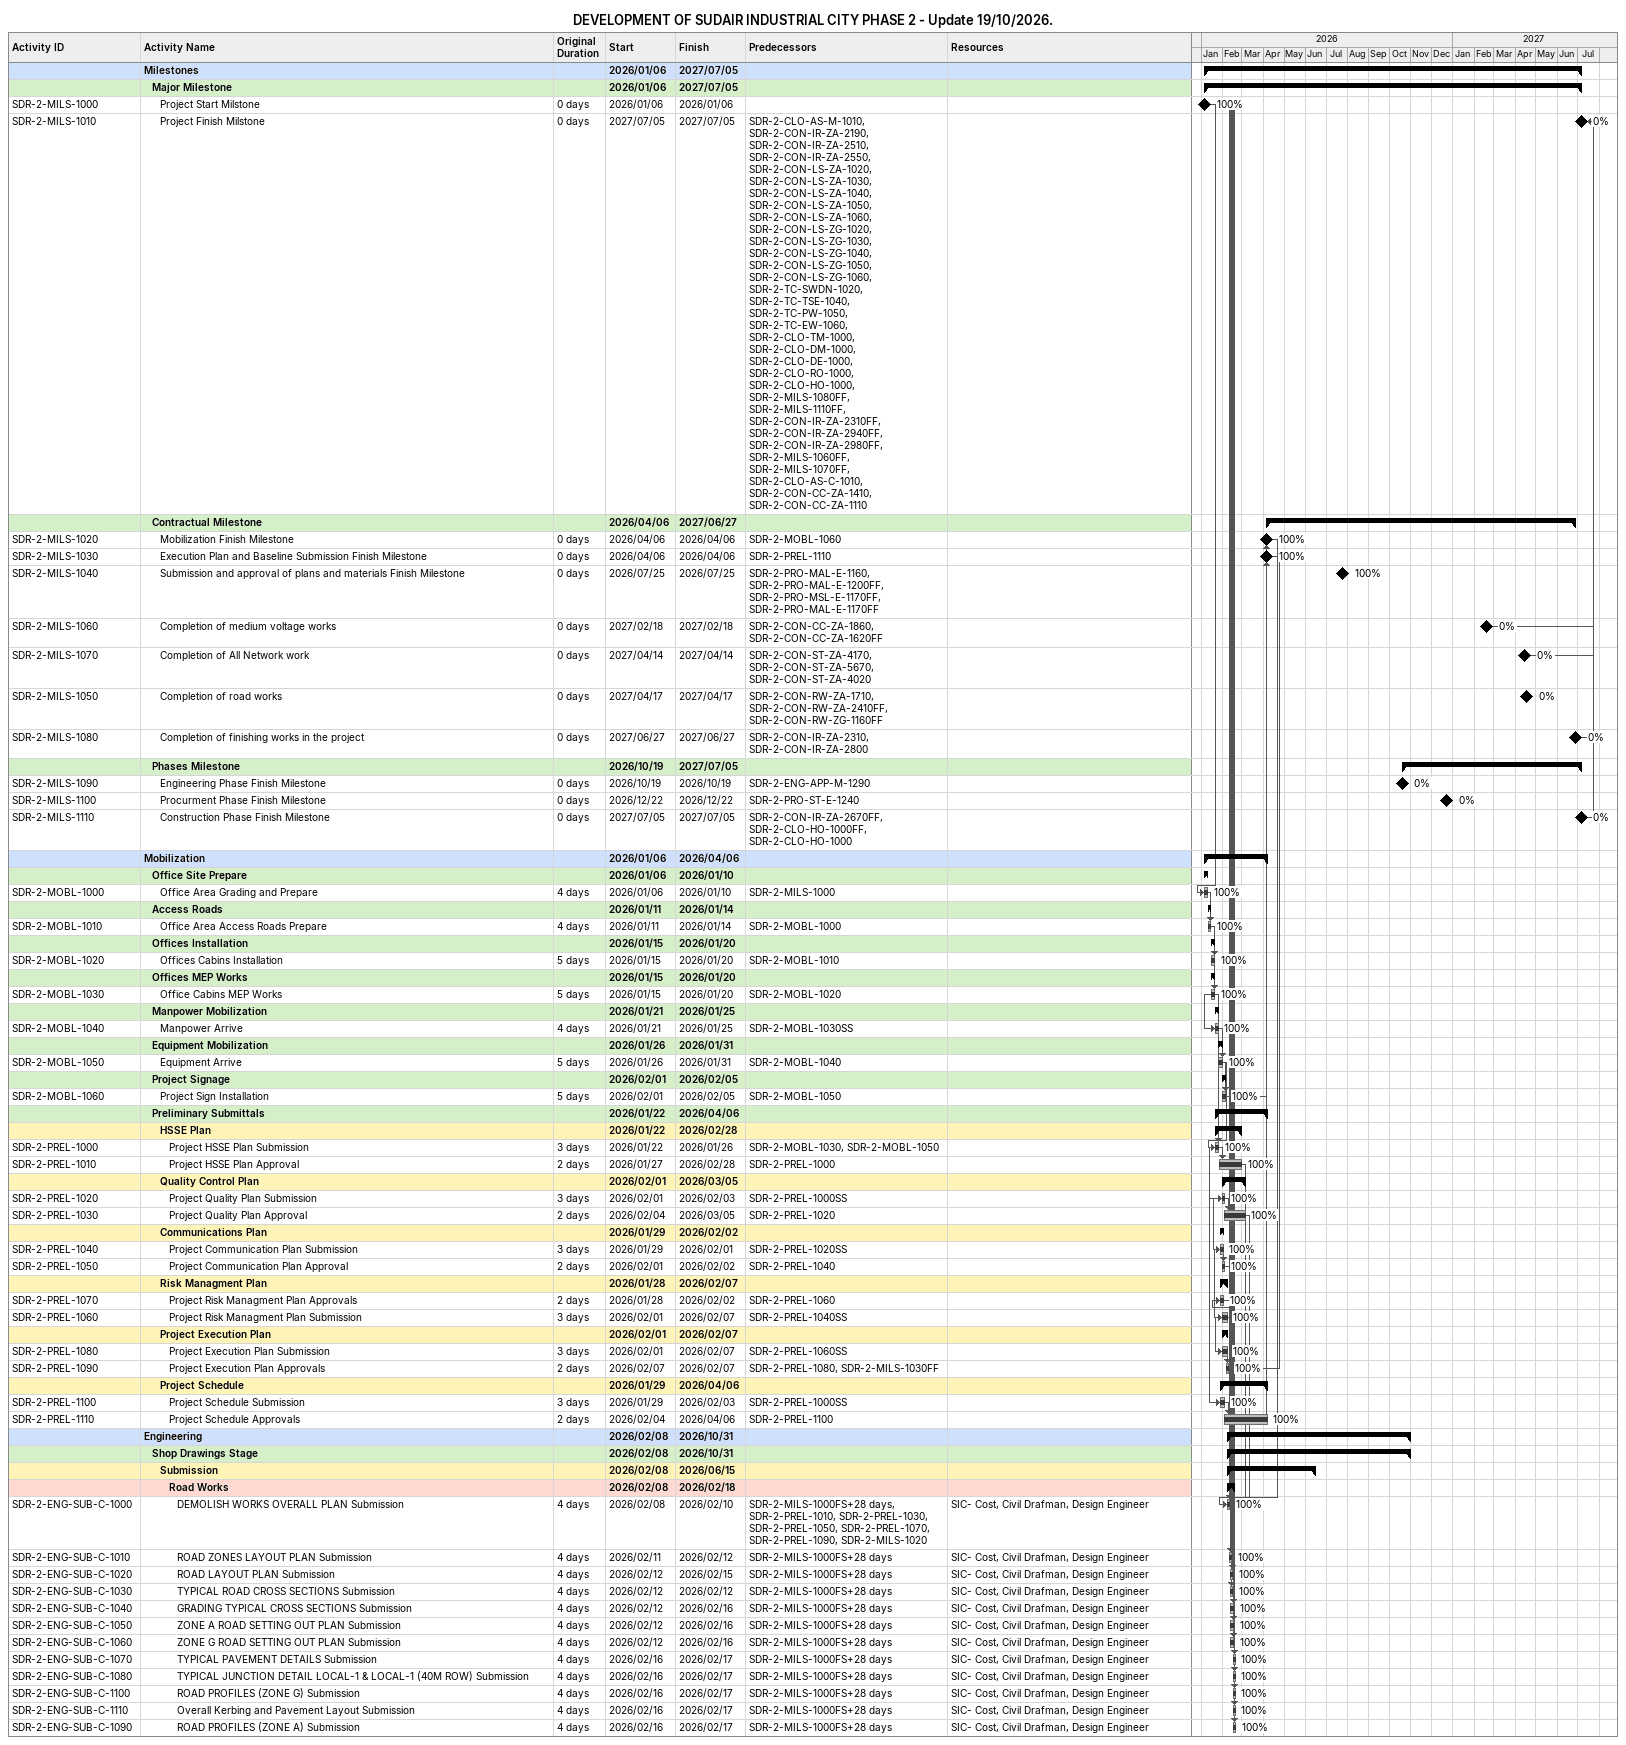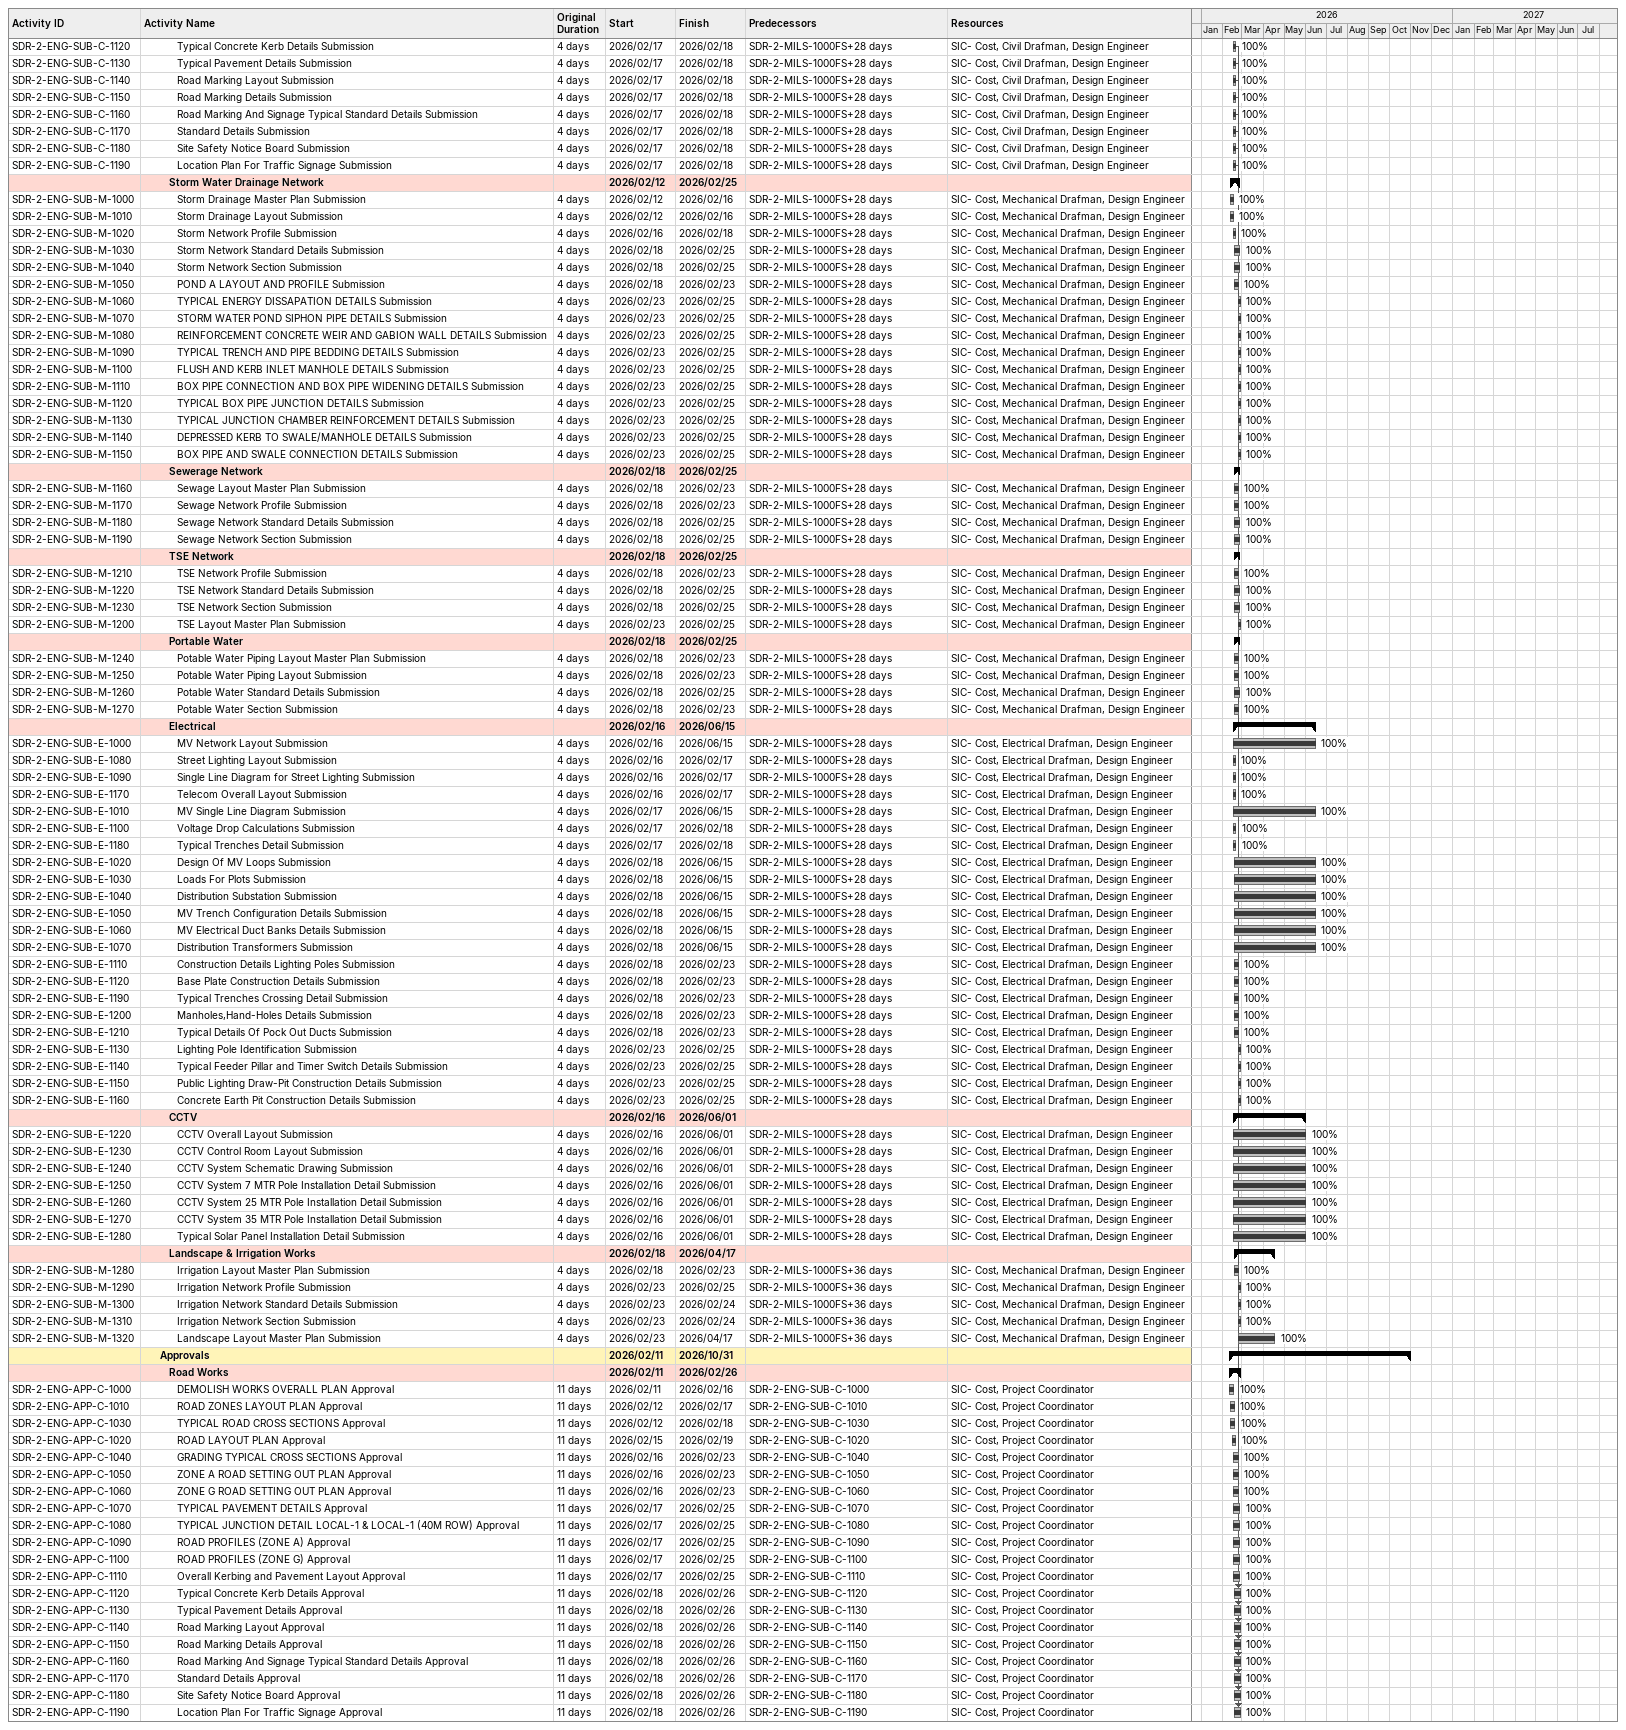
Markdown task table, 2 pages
DEVELOPMENT OF SUDAIR INDUSTRIAL CITY PHASE 2 - Update 19/10/2026.

| ID | Level | Task | Original duration | Start | Finish | Predecessors | Resources | % complete |
|---|---|---|---|---|---|---|---|---|
|  | 1 | **Milestones** |  | 2026-01-06 | 2027-07-05 |  |  |  |
|  | 2 | **Major Milestone** |  | 2026-01-06 | 2027-07-05 |  |  |  |
| SDR-2-MILS-1000 | 3 | Project Start Milstone | 0d | 2026-01-06 | 2026-01-06 |  |  | 100 |
| SDR-2-MILS-1010 | 3 | Project Finish Milstone | 0d | 2027-07-05 | 2027-07-05 | SDR-2-CLO-AS-M-1010, SDR-2-CON-IR-ZA-2190, SDR-2-CON-IR-ZA-2510, SDR-2-CON-IR-ZA-2550, SDR-2-CON-LS-ZA-1020, SDR-2-CON-LS-ZA-1030, SDR-2-CON-LS-ZA-1040, SDR-2-CON-LS-ZA-1050, SDR-2-CON-LS-ZA-1060, SDR-2-CON-LS-ZG-1020, SDR-2-CON-LS-ZG-1030, SDR-2-CON-LS-ZG-1040, SDR-2-CON-LS-ZG-1050, SDR-2-CON-LS-ZG-1060, SDR-2-TC-SWDN-1020, SDR-2-TC-TSE-1040, SDR-2-TC-PW-1050, SDR-2-TC-EW-1060, SDR-2-CLO-TM-1000, SDR-2-CLO-DM-1000, SDR-2-CLO-DE-1000, SDR-2-CLO-RO-1000, SDR-2-CLO-HO-1000, SDR-2-MILS-1080FF, SDR-2-MILS-1110FF, SDR-2-CON-IR-ZA-2310FF, SDR-2-CON-IR-ZA-2940FF, SDR-2-CON-IR-ZA-2980FF, SDR-2-MILS-1060FF, SDR-2-MILS-1070FF, SDR-2-CLO-AS-C-1010, SDR-2-CON-CC-ZA-1410, SDR-2-CON-CC-ZA-1110 |  | 0 |
|  | 2 | **Contractual Milestone** |  | 2026-04-06 | 2027-06-27 |  |  |  |
| SDR-2-MILS-1020 | 3 | Mobilization Finish Milestone | 0d | 2026-04-06 | 2026-04-06 | SDR-2-MOBL-1060 |  | 100 |
| SDR-2-MILS-1030 | 3 | Execution Plan and Baseline Submission Finish Milestone | 0d | 2026-04-06 | 2026-04-06 | SDR-2-PREL-1110 |  | 100 |
| SDR-2-MILS-1040 | 3 | Submission and approval of plans and materials Finish Milestone | 0d | 2026-07-25 | 2026-07-25 | SDR-2-PRO-MAL-E-1160, SDR-2-PRO-MAL-E-1200FF, SDR-2-PRO-MSL-E-1170FF, SDR-2-PRO-MAL-E-1170FF |  | 100 |
| SDR-2-MILS-1060 | 3 | Completion of medium voltage works | 0d | 2027-02-18 | 2027-02-18 | SDR-2-CON-CC-ZA-1860, SDR-2-CON-CC-ZA-1620FF |  | 0 |
| SDR-2-MILS-1070 | 3 | Completion of All Network work | 0d | 2027-04-14 | 2027-04-14 | SDR-2-CON-ST-ZA-4170, SDR-2-CON-ST-ZA-5670, SDR-2-CON-ST-ZA-4020 |  | 0 |
| SDR-2-MILS-1050 | 3 | Completion of road works | 0d | 2027-04-17 | 2027-04-17 | SDR-2-CON-RW-ZA-1710, SDR-2-CON-RW-ZA-2410FF, SDR-2-CON-RW-ZG-1160FF |  | 0 |
| SDR-2-MILS-1080 | 3 | Completion of finishing works in the project | 0d | 2027-06-27 | 2027-06-27 | SDR-2-CON-IR-ZA-2310, SDR-2-CON-IR-ZA-2800 |  | 0 |
|  | 2 | **Phases Milestone** |  | 2026-10-19 | 2027-07-05 |  |  |  |
| SDR-2-MILS-1090 | 3 | Engineering Phase Finish Milestone | 0d | 2026-10-19 | 2026-10-19 | SDR-2-ENG-APP-M-1290 |  | 0 |
| SDR-2-MILS-1100 | 3 | Procurment Phase Finish Milestone | 0d | 2026-12-22 | 2026-12-22 | SDR-2-PRO-ST-E-1240 |  | 0 |
| SDR-2-MILS-1110 | 3 | Construction Phase Finish Milestone | 0d | 2027-07-05 | 2027-07-05 | SDR-2-CON-IR-ZA-2670FF, SDR-2-CLO-HO-1000FF, SDR-2-CLO-HO-1000 |  | 0 |
|  | 1 | **Mobilization** |  | 2026-01-06 | 2026-04-06 |  |  |  |
|  | 2 | **Office Site Prepare** |  | 2026-01-06 | 2026-01-10 |  |  |  |
| SDR-2-MOBL-1000 | 3 | Office Area Grading and Prepare | 4d | 2026-01-06 | 2026-01-10 | SDR-2-MILS-1000 |  | 100 |
|  | 2 | **Access Roads** |  | 2026-01-11 | 2026-01-14 |  |  |  |
| SDR-2-MOBL-1010 | 3 | Office Area Access Roads Prepare | 4d | 2026-01-11 | 2026-01-14 | SDR-2-MOBL-1000 |  | 100 |
|  | 2 | **Offices Installation** |  | 2026-01-15 | 2026-01-20 |  |  |  |
| SDR-2-MOBL-1020 | 3 | Offices Cabins Installation | 5d | 2026-01-15 | 2026-01-20 | SDR-2-MOBL-1010 |  | 100 |
|  | 2 | **Offices MEP Works** |  | 2026-01-15 | 2026-01-20 |  |  |  |
| SDR-2-MOBL-1030 | 3 | Office Cabins MEP Works | 5d | 2026-01-15 | 2026-01-20 | SDR-2-MOBL-1020 |  | 100 |
|  | 2 | **Manpower Mobilization** |  | 2026-01-21 | 2026-01-25 |  |  |  |
| SDR-2-MOBL-1040 | 3 | Manpower Arrive | 4d | 2026-01-21 | 2026-01-25 | SDR-2-MOBL-1030SS |  | 100 |
|  | 2 | **Equipment Mobilization** |  | 2026-01-26 | 2026-01-31 |  |  |  |
| SDR-2-MOBL-1050 | 3 | Equipment Arrive | 5d | 2026-01-26 | 2026-01-31 | SDR-2-MOBL-1040 |  | 100 |
|  | 2 | **Project Signage** |  | 2026-02-01 | 2026-02-05 |  |  |  |
| SDR-2-MOBL-1060 | 3 | Project Sign Installation | 5d | 2026-02-01 | 2026-02-05 | SDR-2-MOBL-1050 |  | 100 |
|  | 2 | **Preliminary Submittals** |  | 2026-01-22 | 2026-04-06 |  |  |  |
|  | 3 | **HSSE Plan** |  | 2026-01-22 | 2026-02-28 |  |  |  |
| SDR-2-PREL-1000 | 4 | Project HSSE Plan Submission | 3d | 2026-01-22 | 2026-01-26 | SDR-2-MOBL-1030, SDR-2-MOBL-1050 |  | 100 |
| SDR-2-PREL-1010 | 4 | Project HSSE Plan Approval | 2d | 2026-01-27 | 2026-02-28 | SDR-2-PREL-1000 |  | 100 |
|  | 3 | **Quality Control Plan** |  | 2026-02-01 | 2026-03-05 |  |  |  |
| SDR-2-PREL-1020 | 4 | Project Quality Plan Submission | 3d | 2026-02-01 | 2026-02-03 | SDR-2-PREL-1000SS |  | 100 |
| SDR-2-PREL-1030 | 4 | Project Quality Plan Approval | 2d | 2026-02-04 | 2026-03-05 | SDR-2-PREL-1020 |  | 100 |
|  | 3 | **Communications Plan** |  | 2026-01-29 | 2026-02-02 |  |  |  |
| SDR-2-PREL-1040 | 4 | Project Communication Plan Submission | 3d | 2026-01-29 | 2026-02-01 | SDR-2-PREL-1020SS |  | 100 |
| SDR-2-PREL-1050 | 4 | Project Communication Plan Approval | 2d | 2026-02-01 | 2026-02-02 | SDR-2-PREL-1040 |  | 100 |
|  | 3 | **Risk Managment Plan** |  | 2026-01-28 | 2026-02-07 |  |  |  |
| SDR-2-PREL-1070 | 4 | Project Risk Managment Plan Approvals | 2d | 2026-01-28 | 2026-02-02 | SDR-2-PREL-1060 |  | 100 |
| SDR-2-PREL-1060 | 4 | Project Risk Managment Plan Submission | 3d | 2026-02-01 | 2026-02-07 | SDR-2-PREL-1040SS |  | 100 |
|  | 3 | **Project Execution Plan** |  | 2026-02-01 | 2026-02-07 |  |  |  |
| SDR-2-PREL-1080 | 4 | Project Execution Plan Submission | 3d | 2026-02-01 | 2026-02-07 | SDR-2-PREL-1060SS |  | 100 |
| SDR-2-PREL-1090 | 4 | Project Execution Plan Approvals | 2d | 2026-02-07 | 2026-02-07 | SDR-2-PREL-1080, SDR-2-MILS-1030FF |  | 100 |
|  | 3 | **Project Schedule** |  | 2026-01-29 | 2026-04-06 |  |  |  |
| SDR-2-PREL-1100 | 4 | Project Schedule Submission | 3d | 2026-01-29 | 2026-02-03 | SDR-2-PREL-1000SS |  | 100 |
| SDR-2-PREL-1110 | 4 | Project Schedule Approvals | 2d | 2026-02-04 | 2026-04-06 | SDR-2-PREL-1100 |  | 100 |
|  | 1 | **Engineering** |  | 2026-02-08 | 2026-10-31 |  |  |  |
|  | 2 | **Shop Drawings Stage** |  | 2026-02-08 | 2026-10-31 |  |  |  |
|  | 3 | **Submission** |  | 2026-02-08 | 2026-06-15 |  |  |  |
|  | 4 | **Road Works** |  | 2026-02-08 | 2026-02-18 |  |  |  |
| SDR-2-ENG-SUB-C-1000 | 5 | DEMOLISH WORKS OVERALL PLAN Submission | 4d | 2026-02-08 | 2026-02-10 | SDR-2-MILS-1000FS+28d, SDR-2-PREL-1010, SDR-2-PREL-1030, SDR-2-PREL-1050, SDR-2-PREL-1070, SDR-2-PREL-1090, SDR-2-MILS-1020 | SIC- Cost, Civil Drafman, Design Engineer | 100 |
| SDR-2-ENG-SUB-C-1010 | 5 | ROAD ZONES LAYOUT PLAN Submission | 4d | 2026-02-11 | 2026-02-12 | SDR-2-MILS-1000FS+28d | SIC- Cost, Civil Drafman, Design Engineer | 100 |
| SDR-2-ENG-SUB-C-1020 | 5 | ROAD LAYOUT PLAN Submission | 4d | 2026-02-12 | 2026-02-15 | SDR-2-MILS-1000FS+28d | SIC- Cost, Civil Drafman, Design Engineer | 100 |
| SDR-2-ENG-SUB-C-1030 | 5 | TYPICAL ROAD CROSS SECTIONS Submission | 4d | 2026-02-12 | 2026-02-12 | SDR-2-MILS-1000FS+28d | SIC- Cost, Civil Drafman, Design Engineer | 100 |
| SDR-2-ENG-SUB-C-1040 | 5 | GRADING TYPICAL CROSS SECTIONS Submission | 4d | 2026-02-12 | 2026-02-16 | SDR-2-MILS-1000FS+28d | SIC- Cost, Civil Drafman, Design Engineer | 100 |
| SDR-2-ENG-SUB-C-1050 | 5 | ZONE A ROAD SETTING OUT PLAN Submission | 4d | 2026-02-12 | 2026-02-16 | SDR-2-MILS-1000FS+28d | SIC- Cost, Civil Drafman, Design Engineer | 100 |
| SDR-2-ENG-SUB-C-1060 | 5 | ZONE G ROAD SETTING OUT PLAN Submission | 4d | 2026-02-12 | 2026-02-16 | SDR-2-MILS-1000FS+28d | SIC- Cost, Civil Drafman, Design Engineer | 100 |
| SDR-2-ENG-SUB-C-1070 | 5 | TYPICAL PAVEMENT DETAILS Submission | 4d | 2026-02-16 | 2026-02-17 | SDR-2-MILS-1000FS+28d | SIC- Cost, Civil Drafman, Design Engineer | 100 |
| SDR-2-ENG-SUB-C-1080 | 5 | TYPICAL JUNCTION DETAIL LOCAL-1 & LOCAL-1 (40M ROW) Submission | 4d | 2026-02-16 | 2026-02-17 | SDR-2-MILS-1000FS+28d | SIC- Cost, Civil Drafman, Design Engineer | 100 |
| SDR-2-ENG-SUB-C-1100 | 5 | ROAD PROFILES (ZONE G) Submission | 4d | 2026-02-16 | 2026-02-17 | SDR-2-MILS-1000FS+28d | SIC- Cost, Civil Drafman, Design Engineer | 100 |
| SDR-2-ENG-SUB-C-1110 | 5 | Overall Kerbing and Pavement Layout Submission | 4d | 2026-02-16 | 2026-02-17 | SDR-2-MILS-1000FS+28d | SIC- Cost, Civil Drafman, Design Engineer | 100 |
| SDR-2-ENG-SUB-C-1090 | 5 | ROAD PROFILES (ZONE A) Submission | 4d | 2026-02-16 | 2026-02-17 | SDR-2-MILS-1000FS+28d | SIC- Cost, Civil Drafman, Design Engineer | 100 |
| SDR-2-ENG-SUB-C-1120 | 5 | Typical Concrete Kerb Details Submission | 4d | 2026-02-17 | 2026-02-18 | SDR-2-MILS-1000FS+28d | SIC- Cost, Civil Drafman, Design Engineer | 100 |
| SDR-2-ENG-SUB-C-1130 | 5 | Typical Pavement Details Submission | 4d | 2026-02-17 | 2026-02-18 | SDR-2-MILS-1000FS+28d | SIC- Cost, Civil Drafman, Design Engineer | 100 |
| SDR-2-ENG-SUB-C-1140 | 5 | Road Marking Layout Submission | 4d | 2026-02-17 | 2026-02-18 | SDR-2-MILS-1000FS+28d | SIC- Cost, Civil Drafman, Design Engineer | 100 |
| SDR-2-ENG-SUB-C-1150 | 5 | Road Marking Details Submission | 4d | 2026-02-17 | 2026-02-18 | SDR-2-MILS-1000FS+28d | SIC- Cost, Civil Drafman, Design Engineer | 100 |
| SDR-2-ENG-SUB-C-1160 | 5 | Road Marking And Signage Typical Standard Details Submission | 4d | 2026-02-17 | 2026-02-18 | SDR-2-MILS-1000FS+28d | SIC- Cost, Civil Drafman, Design Engineer | 100 |
| SDR-2-ENG-SUB-C-1170 | 5 | Standard Details Submission | 4d | 2026-02-17 | 2026-02-18 | SDR-2-MILS-1000FS+28d | SIC- Cost, Civil Drafman, Design Engineer | 100 |
| SDR-2-ENG-SUB-C-1180 | 5 | Site Safety Notice Board Submission | 4d | 2026-02-17 | 2026-02-18 | SDR-2-MILS-1000FS+28d | SIC- Cost, Civil Drafman, Design Engineer | 100 |
| SDR-2-ENG-SUB-C-1190 | 5 | Location Plan For Traffic Signage Submission | 4d | 2026-02-17 | 2026-02-18 | SDR-2-MILS-1000FS+28d | SIC- Cost, Civil Drafman, Design Engineer | 100 |
|  | 4 | **Storm Water Drainage Network** |  | 2026-02-12 | 2026-02-25 |  |  |  |
| SDR-2-ENG-SUB-M-1000 | 5 | Storm Drainage Master Plan Submission | 4d | 2026-02-12 | 2026-02-16 | SDR-2-MILS-1000FS+28d | SIC- Cost, Mechanical Drafman, Design Engineer | 100 |
| SDR-2-ENG-SUB-M-1010 | 5 | Storm Drainage Layout Submission | 4d | 2026-02-12 | 2026-02-16 | SDR-2-MILS-1000FS+28d | SIC- Cost, Mechanical Drafman, Design Engineer | 100 |
| SDR-2-ENG-SUB-M-1020 | 5 | Storm Network Profile Submission | 4d | 2026-02-16 | 2026-02-18 | SDR-2-MILS-1000FS+28d | SIC- Cost, Mechanical Drafman, Design Engineer | 100 |
| SDR-2-ENG-SUB-M-1030 | 5 | Storm Network Standard Details Submission | 4d | 2026-02-18 | 2026-02-25 | SDR-2-MILS-1000FS+28d | SIC- Cost, Mechanical Drafman, Design Engineer | 100 |
| SDR-2-ENG-SUB-M-1040 | 5 | Storm Network Section Submission | 4d | 2026-02-18 | 2026-02-25 | SDR-2-MILS-1000FS+28d | SIC- Cost, Mechanical Drafman, Design Engineer | 100 |
| SDR-2-ENG-SUB-M-1050 | 5 | POND A LAYOUT AND PROFILE Submission | 4d | 2026-02-18 | 2026-02-23 | SDR-2-MILS-1000FS+28d | SIC- Cost, Mechanical Drafman, Design Engineer | 100 |
| SDR-2-ENG-SUB-M-1060 | 5 | TYPICAL ENERGY DISSAPATION DETAILS Submission | 4d | 2026-02-23 | 2026-02-25 | SDR-2-MILS-1000FS+28d | SIC- Cost, Mechanical Drafman, Design Engineer | 100 |
| SDR-2-ENG-SUB-M-1070 | 5 | STORM WATER POND SIPHON PIPE DETAILS Submission | 4d | 2026-02-23 | 2026-02-25 | SDR-2-MILS-1000FS+28d | SIC- Cost, Mechanical Drafman, Design Engineer | 100 |
| SDR-2-ENG-SUB-M-1080 | 5 | REINFORCEMENT CONCRETE WEIR AND GABION WALL DETAILS Submission | 4d | 2026-02-23 | 2026-02-25 | SDR-2-MILS-1000FS+28d | SIC- Cost, Mechanical Drafman, Design Engineer | 100 |
| SDR-2-ENG-SUB-M-1090 | 5 | TYPICAL TRENCH AND PIPE BEDDING DETAILS Submission | 4d | 2026-02-23 | 2026-02-25 | SDR-2-MILS-1000FS+28d | SIC- Cost, Mechanical Drafman, Design Engineer | 100 |
| SDR-2-ENG-SUB-M-1100 | 5 | FLUSH AND KERB INLET MANHOLE DETAILS Submission | 4d | 2026-02-23 | 2026-02-25 | SDR-2-MILS-1000FS+28d | SIC- Cost, Mechanical Drafman, Design Engineer | 100 |
| SDR-2-ENG-SUB-M-1110 | 5 | BOX PIPE CONNECTION AND BOX PIPE WIDENING DETAILS Submission | 4d | 2026-02-23 | 2026-02-25 | SDR-2-MILS-1000FS+28d | SIC- Cost, Mechanical Drafman, Design Engineer | 100 |
| SDR-2-ENG-SUB-M-1120 | 5 | TYPICAL BOX PIPE JUNCTION DETAILS Submission | 4d | 2026-02-23 | 2026-02-25 | SDR-2-MILS-1000FS+28d | SIC- Cost, Mechanical Drafman, Design Engineer | 100 |
| SDR-2-ENG-SUB-M-1130 | 5 | TYPICAL JUNCTION CHAMBER REINFORCEMENT DETAILS Submission | 4d | 2026-02-23 | 2026-02-25 | SDR-2-MILS-1000FS+28d | SIC- Cost, Mechanical Drafman, Design Engineer | 100 |
| SDR-2-ENG-SUB-M-1140 | 5 | DEPRESSED KERB TO SWALE/MANHOLE DETAILS Submission | 4d | 2026-02-23 | 2026-02-25 | SDR-2-MILS-1000FS+28d | SIC- Cost, Mechanical Drafman, Design Engineer | 100 |
| SDR-2-ENG-SUB-M-1150 | 5 | BOX PIPE AND SWALE CONNECTION DETAILS Submission | 4d | 2026-02-23 | 2026-02-25 | SDR-2-MILS-1000FS+28d | SIC- Cost, Mechanical Drafman, Design Engineer | 100 |
|  | 4 | **Sewerage Network** |  | 2026-02-18 | 2026-02-25 |  |  |  |
| SDR-2-ENG-SUB-M-1160 | 5 | Sewage Layout Master Plan Submission | 4d | 2026-02-18 | 2026-02-23 | SDR-2-MILS-1000FS+28d | SIC- Cost, Mechanical Drafman, Design Engineer | 100 |
| SDR-2-ENG-SUB-M-1170 | 5 | Sewage Network Profile Submission | 4d | 2026-02-18 | 2026-02-23 | SDR-2-MILS-1000FS+28d | SIC- Cost, Mechanical Drafman, Design Engineer | 100 |
| SDR-2-ENG-SUB-M-1180 | 5 | Sewage Network Standard Details Submission | 4d | 2026-02-18 | 2026-02-25 | SDR-2-MILS-1000FS+28d | SIC- Cost, Mechanical Drafman, Design Engineer | 100 |
| SDR-2-ENG-SUB-M-1190 | 5 | Sewage Network Section Submission | 4d | 2026-02-18 | 2026-02-25 | SDR-2-MILS-1000FS+28d | SIC- Cost, Mechanical Drafman, Design Engineer | 100 |
|  | 4 | **TSE Network** |  | 2026-02-18 | 2026-02-25 |  |  |  |
| SDR-2-ENG-SUB-M-1210 | 5 | TSE Network Profile Submission | 4d | 2026-02-18 | 2026-02-23 | SDR-2-MILS-1000FS+28d | SIC- Cost, Mechanical Drafman, Design Engineer | 100 |
| SDR-2-ENG-SUB-M-1220 | 5 | TSE Network Standard Details Submission | 4d | 2026-02-18 | 2026-02-25 | SDR-2-MILS-1000FS+28d | SIC- Cost, Mechanical Drafman, Design Engineer | 100 |
| SDR-2-ENG-SUB-M-1230 | 5 | TSE Network Section Submission | 4d | 2026-02-18 | 2026-02-25 | SDR-2-MILS-1000FS+28d | SIC- Cost, Mechanical Drafman, Design Engineer | 100 |
| SDR-2-ENG-SUB-M-1200 | 5 | TSE Layout Master Plan Submission | 4d | 2026-02-23 | 2026-02-25 | SDR-2-MILS-1000FS+28d | SIC- Cost, Mechanical Drafman, Design Engineer | 100 |
|  | 4 | **Portable Water** |  | 2026-02-18 | 2026-02-25 |  |  |  |
| SDR-2-ENG-SUB-M-1240 | 5 | Potable Water Piping Layout Master Plan Submission | 4d | 2026-02-18 | 2026-02-23 | SDR-2-MILS-1000FS+28d | SIC- Cost, Mechanical Drafman, Design Engineer | 100 |
| SDR-2-ENG-SUB-M-1250 | 5 | Potable Water Piping Layout Submission | 4d | 2026-02-18 | 2026-02-23 | SDR-2-MILS-1000FS+28d | SIC- Cost, Mechanical Drafman, Design Engineer | 100 |
| SDR-2-ENG-SUB-M-1260 | 5 | Potable Water Standard Details Submission | 4d | 2026-02-18 | 2026-02-25 | SDR-2-MILS-1000FS+28d | SIC- Cost, Mechanical Drafman, Design Engineer | 100 |
| SDR-2-ENG-SUB-M-1270 | 5 | Potable Water Section Submission | 4d | 2026-02-18 | 2026-02-23 | SDR-2-MILS-1000FS+28d | SIC- Cost, Mechanical Drafman, Design Engineer | 100 |
|  | 4 | **Electrical** |  | 2026-02-16 | 2026-06-15 |  |  |  |
| SDR-2-ENG-SUB-E-1000 | 5 | MV Network Layout Submission | 4d | 2026-02-16 | 2026-06-15 | SDR-2-MILS-1000FS+28d | SIC- Cost, Electrical Drafman, Design Engineer | 100 |
| SDR-2-ENG-SUB-E-1080 | 5 | Street Lighting Layout Submission | 4d | 2026-02-16 | 2026-02-17 | SDR-2-MILS-1000FS+28d | SIC- Cost, Electrical Drafman, Design Engineer | 100 |
| SDR-2-ENG-SUB-E-1090 | 5 | Single Line Diagram for Street Lighting Submission | 4d | 2026-02-16 | 2026-02-17 | SDR-2-MILS-1000FS+28d | SIC- Cost, Electrical Drafman, Design Engineer | 100 |
| SDR-2-ENG-SUB-E-1170 | 5 | Telecom Overall Layout Submission | 4d | 2026-02-16 | 2026-02-17 | SDR-2-MILS-1000FS+28d | SIC- Cost, Electrical Drafman, Design Engineer | 100 |
| SDR-2-ENG-SUB-E-1010 | 5 | MV Single Line Diagram Submission | 4d | 2026-02-17 | 2026-06-15 | SDR-2-MILS-1000FS+28d | SIC- Cost, Electrical Drafman, Design Engineer | 100 |
| SDR-2-ENG-SUB-E-1100 | 5 | Voltage Drop Calculations Submission | 4d | 2026-02-17 | 2026-02-18 | SDR-2-MILS-1000FS+28d | SIC- Cost, Electrical Drafman, Design Engineer | 100 |
| SDR-2-ENG-SUB-E-1180 | 5 | Typical Trenches Detail Submission | 4d | 2026-02-17 | 2026-02-18 | SDR-2-MILS-1000FS+28d | SIC- Cost, Electrical Drafman, Design Engineer | 100 |
| SDR-2-ENG-SUB-E-1020 | 5 | Design Of MV Loops Submission | 4d | 2026-02-18 | 2026-06-15 | SDR-2-MILS-1000FS+28d | SIC- Cost, Electrical Drafman, Design Engineer | 100 |
| SDR-2-ENG-SUB-E-1030 | 5 | Loads For Plots Submission | 4d | 2026-02-18 | 2026-06-15 | SDR-2-MILS-1000FS+28d | SIC- Cost, Electrical Drafman, Design Engineer | 100 |
| SDR-2-ENG-SUB-E-1040 | 5 | Distribution Substation Submission | 4d | 2026-02-18 | 2026-06-15 | SDR-2-MILS-1000FS+28d | SIC- Cost, Electrical Drafman, Design Engineer | 100 |
| SDR-2-ENG-SUB-E-1050 | 5 | MV Trench Configuration Details Submission | 4d | 2026-02-18 | 2026-06-15 | SDR-2-MILS-1000FS+28d | SIC- Cost, Electrical Drafman, Design Engineer | 100 |
| SDR-2-ENG-SUB-E-1060 | 5 | MV Electrical Duct Banks Details Submission | 4d | 2026-02-18 | 2026-06-15 | SDR-2-MILS-1000FS+28d | SIC- Cost, Electrical Drafman, Design Engineer | 100 |
| SDR-2-ENG-SUB-E-1070 | 5 | Distribution Transformers Submission | 4d | 2026-02-18 | 2026-06-15 | SDR-2-MILS-1000FS+28d | SIC- Cost, Electrical Drafman, Design Engineer | 100 |
| SDR-2-ENG-SUB-E-1110 | 5 | Construction Details Lighting Poles Submission | 4d | 2026-02-18 | 2026-02-23 | SDR-2-MILS-1000FS+28d | SIC- Cost, Electrical Drafman, Design Engineer | 100 |
| SDR-2-ENG-SUB-E-1120 | 5 | Base Plate Construction Details Submission | 4d | 2026-02-18 | 2026-02-23 | SDR-2-MILS-1000FS+28d | SIC- Cost, Electrical Drafman, Design Engineer | 100 |
| SDR-2-ENG-SUB-E-1190 | 5 | Typical Trenches Crossing Detail Submission | 4d | 2026-02-18 | 2026-02-23 | SDR-2-MILS-1000FS+28d | SIC- Cost, Electrical Drafman, Design Engineer | 100 |
| SDR-2-ENG-SUB-E-1200 | 5 | Manholes,Hand-Holes Details Submission | 4d | 2026-02-18 | 2026-02-23 | SDR-2-MILS-1000FS+28d | SIC- Cost, Electrical Drafman, Design Engineer | 100 |
| SDR-2-ENG-SUB-E-1210 | 5 | Typical Details Of Pock Out Ducts Submission | 4d | 2026-02-18 | 2026-02-23 | SDR-2-MILS-1000FS+28d | SIC- Cost, Electrical Drafman, Design Engineer | 100 |
| SDR-2-ENG-SUB-E-1130 | 5 | Lighting Pole Identification Submission | 4d | 2026-02-23 | 2026-02-25 | SDR-2-MILS-1000FS+28d | SIC- Cost, Electrical Drafman, Design Engineer | 100 |
| SDR-2-ENG-SUB-E-1140 | 5 | Typical Feeder Pillar and Timer Switch Details Submission | 4d | 2026-02-23 | 2026-02-25 | SDR-2-MILS-1000FS+28d | SIC- Cost, Electrical Drafman, Design Engineer | 100 |
| SDR-2-ENG-SUB-E-1150 | 5 | Public Lighting Draw-Pit Construction Details Submission | 4d | 2026-02-23 | 2026-02-25 | SDR-2-MILS-1000FS+28d | SIC- Cost, Electrical Drafman, Design Engineer | 100 |
| SDR-2-ENG-SUB-E-1160 | 5 | Concrete Earth Pit Construction Details Submission | 4d | 2026-02-23 | 2026-02-25 | SDR-2-MILS-1000FS+28d | SIC- Cost, Electrical Drafman, Design Engineer | 100 |
|  | 4 | **CCTV** |  | 2026-02-16 | 2026-06-01 |  |  |  |
| SDR-2-ENG-SUB-E-1220 | 5 | CCTV Overall Layout Submission | 4d | 2026-02-16 | 2026-06-01 | SDR-2-MILS-1000FS+28d | SIC- Cost, Electrical Drafman, Design Engineer | 100 |
| SDR-2-ENG-SUB-E-1230 | 5 | CCTV Control Room Layout Submission | 4d | 2026-02-16 | 2026-06-01 | SDR-2-MILS-1000FS+28d | SIC- Cost, Electrical Drafman, Design Engineer | 100 |
| SDR-2-ENG-SUB-E-1240 | 5 | CCTV System Schematic Drawing Submission | 4d | 2026-02-16 | 2026-06-01 | SDR-2-MILS-1000FS+28d | SIC- Cost, Electrical Drafman, Design Engineer | 100 |
| SDR-2-ENG-SUB-E-1250 | 5 | CCTV System 7 MTR Pole Installation Detail Submission | 4d | 2026-02-16 | 2026-06-01 | SDR-2-MILS-1000FS+28d | SIC- Cost, Electrical Drafman, Design Engineer | 100 |
| SDR-2-ENG-SUB-E-1260 | 5 | CCTV System 25 MTR Pole Installation Detail Submission | 4d | 2026-02-16 | 2026-06-01 | SDR-2-MILS-1000FS+28d | SIC- Cost, Electrical Drafman, Design Engineer | 100 |
| SDR-2-ENG-SUB-E-1270 | 5 | CCTV System 35 MTR Pole Installation Detail Submission | 4d | 2026-02-16 | 2026-06-01 | SDR-2-MILS-1000FS+28d | SIC- Cost, Electrical Drafman, Design Engineer | 100 |
| SDR-2-ENG-SUB-E-1280 | 5 | Typical Solar Panel Installation Detail Submission | 4d | 2026-02-16 | 2026-06-01 | SDR-2-MILS-1000FS+28d | SIC- Cost, Electrical Drafman, Design Engineer | 100 |
|  | 4 | **Landscape & Irrigation Works** |  | 2026-02-18 | 2026-04-17 |  |  |  |
| SDR-2-ENG-SUB-M-1280 | 5 | Irrigation Layout Master Plan Submission | 4d | 2026-02-18 | 2026-02-23 | SDR-2-MILS-1000FS+36d | SIC- Cost, Mechanical Drafman, Design Engineer | 100 |
| SDR-2-ENG-SUB-M-1290 | 5 | Irrigation Network Profile Submission | 4d | 2026-02-23 | 2026-02-25 | SDR-2-MILS-1000FS+36d | SIC- Cost, Mechanical Drafman, Design Engineer | 100 |
| SDR-2-ENG-SUB-M-1300 | 5 | Irrigation Network Standard Details Submission | 4d | 2026-02-23 | 2026-02-24 | SDR-2-MILS-1000FS+36d | SIC- Cost, Mechanical Drafman, Design Engineer | 100 |
| SDR-2-ENG-SUB-M-1310 | 5 | Irrigation Network Section Submission | 4d | 2026-02-23 | 2026-02-24 | SDR-2-MILS-1000FS+36d | SIC- Cost, Mechanical Drafman, Design Engineer | 100 |
| SDR-2-ENG-SUB-M-1320 | 5 | Landscape Layout Master Plan Submission | 4d | 2026-02-23 | 2026-04-17 | SDR-2-MILS-1000FS+36d | SIC- Cost, Mechanical Drafman, Design Engineer | 100 |
|  | 3 | **Approvals** |  | 2026-02-11 | 2026-10-31 |  |  |  |
|  | 4 | **Road Works** |  | 2026-02-11 | 2026-02-26 |  |  |  |
| SDR-2-ENG-APP-C-1000 | 5 | DEMOLISH WORKS OVERALL PLAN Approval | 11d | 2026-02-11 | 2026-02-16 | SDR-2-ENG-SUB-C-1000 | SIC- Cost, Project Coordinator | 100 |
| SDR-2-ENG-APP-C-1010 | 5 | ROAD ZONES LAYOUT PLAN Approval | 11d | 2026-02-12 | 2026-02-17 | SDR-2-ENG-SUB-C-1010 | SIC- Cost, Project Coordinator | 100 |
| SDR-2-ENG-APP-C-1030 | 5 | TYPICAL ROAD CROSS SECTIONS Approval | 11d | 2026-02-12 | 2026-02-18 | SDR-2-ENG-SUB-C-1030 | SIC- Cost, Project Coordinator | 100 |
| SDR-2-ENG-APP-C-1020 | 5 | ROAD LAYOUT PLAN Approval | 11d | 2026-02-15 | 2026-02-19 | SDR-2-ENG-SUB-C-1020 | SIC- Cost, Project Coordinator | 100 |
| SDR-2-ENG-APP-C-1040 | 5 | GRADING TYPICAL CROSS SECTIONS Approval | 11d | 2026-02-16 | 2026-02-23 | SDR-2-ENG-SUB-C-1040 | SIC- Cost, Project Coordinator | 100 |
| SDR-2-ENG-APP-C-1050 | 5 | ZONE A ROAD SETTING OUT PLAN Approval | 11d | 2026-02-16 | 2026-02-23 | SDR-2-ENG-SUB-C-1050 | SIC- Cost, Project Coordinator | 100 |
| SDR-2-ENG-APP-C-1060 | 5 | ZONE G ROAD SETTING OUT PLAN Approval | 11d | 2026-02-16 | 2026-02-23 | SDR-2-ENG-SUB-C-1060 | SIC- Cost, Project Coordinator | 100 |
| SDR-2-ENG-APP-C-1070 | 5 | TYPICAL PAVEMENT DETAILS Approval | 11d | 2026-02-17 | 2026-02-25 | SDR-2-ENG-SUB-C-1070 | SIC- Cost, Project Coordinator | 100 |
| SDR-2-ENG-APP-C-1080 | 5 | TYPICAL JUNCTION DETAIL LOCAL-1 & LOCAL-1 (40M ROW) Approval | 11d | 2026-02-17 | 2026-02-25 | SDR-2-ENG-SUB-C-1080 | SIC- Cost, Project Coordinator | 100 |
| SDR-2-ENG-APP-C-1090 | 5 | ROAD PROFILES (ZONE A) Approval | 11d | 2026-02-17 | 2026-02-25 | SDR-2-ENG-SUB-C-1090 | SIC- Cost, Project Coordinator | 100 |
| SDR-2-ENG-APP-C-1100 | 5 | ROAD PROFILES (ZONE G) Approval | 11d | 2026-02-17 | 2026-02-25 | SDR-2-ENG-SUB-C-1100 | SIC- Cost, Project Coordinator | 100 |
| SDR-2-ENG-APP-C-1110 | 5 | Overall Kerbing and Pavement Layout Approval | 11d | 2026-02-17 | 2026-02-25 | SDR-2-ENG-SUB-C-1110 | SIC- Cost, Project Coordinator | 100 |
| SDR-2-ENG-APP-C-1120 | 5 | Typical Concrete Kerb Details Approval | 11d | 2026-02-18 | 2026-02-26 | SDR-2-ENG-SUB-C-1120 | SIC- Cost, Project Coordinator | 100 |
| SDR-2-ENG-APP-C-1130 | 5 | Typical Pavement Details Approval | 11d | 2026-02-18 | 2026-02-26 | SDR-2-ENG-SUB-C-1130 | SIC- Cost, Project Coordinator | 100 |
| SDR-2-ENG-APP-C-1140 | 5 | Road Marking Layout Approval | 11d | 2026-02-18 | 2026-02-26 | SDR-2-ENG-SUB-C-1140 | SIC- Cost, Project Coordinator | 100 |
| SDR-2-ENG-APP-C-1150 | 5 | Road Marking Details Approval | 11d | 2026-02-18 | 2026-02-26 | SDR-2-ENG-SUB-C-1150 | SIC- Cost, Project Coordinator | 100 |
| SDR-2-ENG-APP-C-1160 | 5 | Road Marking And Signage Typical Standard Details Approval | 11d | 2026-02-18 | 2026-02-26 | SDR-2-ENG-SUB-C-1160 | SIC- Cost, Project Coordinator | 100 |
| SDR-2-ENG-APP-C-1170 | 5 | Standard Details Approval | 11d | 2026-02-18 | 2026-02-26 | SDR-2-ENG-SUB-C-1170 | SIC- Cost, Project Coordinator | 100 |
| SDR-2-ENG-APP-C-1180 | 5 | Site Safety Notice Board Approval | 11d | 2026-02-18 | 2026-02-26 | SDR-2-ENG-SUB-C-1180 | SIC- Cost, Project Coordinator | 100 |
| SDR-2-ENG-APP-C-1190 | 5 | Location Plan For Traffic Signage Approval | 11d | 2026-02-18 | 2026-02-26 | SDR-2-ENG-SUB-C-1190 | SIC- Cost, Project Coordinator | 100 |
